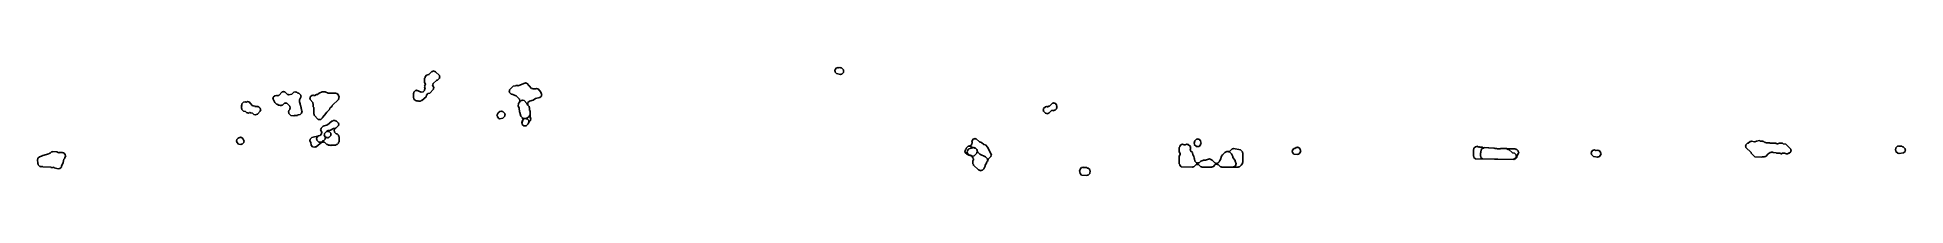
# Model space of a CAD drawing. Header units: millimetres. Extents: x 0 to 6133, y 0 to 355.
import ezdxf

# ---------------------------------------------------------------- set-up
doc = ezdxf.new("R2010")
doc.units = ezdxf.units.MM
doc.layers.add('K', color=7, linetype='Continuous')

msp = doc.modelspace()

# ---------------------------------------------------------------- linework, layer by layer
at = {"layer": 'K'}
for points in [[(1240.8, 245.7), (1235.7, 250.8), (1235.7, 253.6), (1234.3, 255.1), (1234.3, 269.4), (1235.7, 270.9), (1235.7, 273.7), (1240.8, 278.8), (1243.6, 278.8), (1245.1, 280.2), (1259.4, 273.1), (1266.5, 274.5), (1271.4, 279.4), (1271.4, 282.3), (1272.9, 283.7), (1271.4, 290.9), (1272.8, 292.2), (1271.4, 293.7), (1274.3, 299.4), (1271.4, 305.1), (1271.4, 319.4), (1272.9, 320.9), (1272.9, 323.7), (1277.9, 328.8), (1285, 331.6), (1295.1, 341.6), (1297.9, 341.6), (1299.4, 343.1), (1306.6, 340.2), (1320.2, 328), (1320.2, 325.1), (1321.7, 323.7), (1320.2, 322.2), (1320.2, 319.3), (1313.7, 312.9), (1310.9, 312.9), (1298.8, 302.2), (1298.8, 299.3), (1297.4, 297.9), (1301.7, 287.9), (1300.2, 286.5), (1300.2, 283.6), (1288, 270), (1282.3, 268.6), (1277.3, 263.6), (1275.9, 257.9), (1262.3, 245.7), (1259.4, 245.7), (1258, 244.3), (1250.8, 244.3), (1249.4, 245.7), (1248, 244.3), (1240.8, 245.7)], [(2623.6, 334.3), (2618.6, 339.3), (2618.6, 342.2), (2617.1, 343.7), (2618.6, 345.1), (2618.6, 348), (2623.6, 353.1), (2626.5, 353.1), (2628, 354.5), (2629.4, 353.1), (2635.1, 354.5), (2636.6, 353.1), (2639.4, 353.1), (2645.9, 346.6), (2645.9, 343.7), (2647.4, 342.2), (2645.9, 340.8), (2645.9, 337.9), (2640.9, 332.9), (2638, 332.9), (2636.6, 331.4), (2623.6, 334.3)], [(825.7, 206.5), (824.3, 207.9), (825.7, 213.7), (828.6, 216.6), (828.6, 219.4), (830, 220.9), (828.6, 227.9), (819.3, 237.1), (816.5, 237.1), (815.1, 238.5), (813.7, 237.1), (810.9, 237.1), (805.1, 231.4), (802.3, 231.4), (800.9, 230), (797.9, 230), (796.5, 231.4), (795.1, 230), (793.6, 231.4), (790.8, 231.4), (787.9, 234.3), (785.1, 234.3), (780, 239.3), (772.8, 252.3), (774.3, 253.7), (774.3, 256.6), (779.3, 261.6), (785.1, 263.1), (787.9, 261.7), (789.3, 263.1), (792.2, 263.1), (803.6, 274.5), (806.5, 274.5), (808, 276), (809.4, 274.5), (812.3, 274.5), (820.9, 265.9), (823.7, 265.9), (825.1, 264.5), (835.1, 267.3), (842.2, 273.1), (848, 274.5), (849.4, 273.1), (852.3, 273.1), (855.1, 270.2), (858, 270.2), (864.5, 263.7), (864.5, 260.9), (865.9, 259.4), (860.2, 247.9), (860.2, 242.3), (863.1, 235.1), (863.1, 230.9), (864.5, 229.4), (864.5, 225.1), (865.9, 223.7), (865.9, 219.4), (867.3, 218), (867.3, 213.7), (868.8, 212.3), (867.3, 205.1), (862.3, 200), (855.2, 198.6), (853.7, 197.1), (843.7, 197.1), (842.3, 195.7), (832.2, 197.2), (825.7, 203.6), (825.7, 206.5)], [(908.6, 200.8), (907.1, 202.2), (907.1, 223.6), (905.7, 225.1), (905.7, 235.1), (904.3, 236.5), (904.3, 239.4), (895.7, 249.4), (895.7, 252.2), (894.2, 253.7), (895.7, 255.1), (895.7, 258), (900.8, 263.1), (903.6, 263.1), (905.1, 264.5), (906.6, 263.1), (910.8, 263.1), (916.5, 265.9), (919.4, 265.9), (925.1, 270.2), (935.1, 274.5), (945.1, 274.5), (955.1, 270.2), (979.4, 270.2), (980.9, 268.8), (983.7, 268.8), (988.8, 263.7), (988.8, 260.9), (990.2, 259.4), (988.8, 249.3), (967.3, 229.3), (967.3, 227.9), (960.2, 220.8), (958.8, 216.5), (950.2, 207.9), (943, 197.9), (935.9, 190.8), (935.9, 189.3), (930.9, 184.3), (922.2, 184.3), (908.6, 197.9), (908.6, 200.8)], [(908.6, 197.9), (908.6, 200.8), (907.1, 202.2), (907.1, 223.6), (905.7, 225.1), (905.7, 235.1), (904.3, 236.5), (904.3, 239.4), (895.7, 249.4), (895.7, 252.2), (894.2, 253.7), (895.7, 255.1), (895.7, 258), (900.8, 263.1), (903.6, 263.1), (905.1, 264.5), (906.6, 263.1), (910.8, 263.1), (916.5, 265.9), (919.4, 265.9), (925.1, 270.2), (935.1, 274.5), (945.1, 274.5), (955.1, 270.2), (979.4, 270.2), (980.9, 268.8), (983.7, 268.8), (988.8, 263.7), (988.8, 260.9), (990.2, 259.4), (988.8, 249.3), (967.3, 229.3), (967.3, 227.9), (960.2, 220.8), (958.8, 216.5), (950.2, 207.9), (943, 197.9), (935.9, 190.8), (935.9, 189.3), (930.9, 184.3), (922.2, 184.3), (908.6, 197.9)], [(1596.5, 162.9), (1591.4, 167.9), (1591.4, 170.8), (1590, 172.2), (1594.3, 185.1), (1592.9, 186.5), (1592.9, 189.3), (1587.2, 195.1), (1584.3, 206.5), (1582.9, 207.9), (1581.4, 222.2), (1578.6, 227.9), (1580, 236.6), (1582.9, 239.4), (1582.9, 242.3), (1584.3, 243.7), (1582.9, 250.8), (1572.2, 261.4), (1557.9, 267.1), (1555.1, 267.1), (1550, 272.2), (1550, 275.1), (1548.5, 276.5), (1550, 278), (1550, 280.9), (1562.2, 293.1), (1569.3, 294.5), (1570.8, 295.9), (1576.6, 295.9), (1578, 294.5), (1602.3, 304.5), (1603.7, 303.1), (1606.6, 303.1), (1622.3, 285.9), (1625.1, 285.9), (1626.6, 284.5), (1636.5, 284.5), (1639.4, 285.9), (1640.9, 284.5), (1643.7, 284.5), (1653.1, 273.7), (1654.5, 266.6), (1656, 265.1), (1654.5, 263.6), (1654.5, 260.8), (1649.4, 255.7), (1635.1, 252.9), (1628, 247.2), (1615.2, 244.3), (1610.2, 239.3), (1610.2, 236.5), (1608.8, 235.1), (1610.2, 233.7), (1610.2, 230.9), (1614.5, 226.6), (1614.5, 223.7), (1615.9, 222.3), (1615.9, 213.7), (1617.3, 212.3), (1617.3, 192.3), (1620.2, 185.1), (1618.8, 183.6), (1618.8, 180.8), (1613.1, 175.1), (1611.6, 169.3), (1605.1, 162.9), (1596.5, 162.9)], [(1593.6, 188.6), (1587.2, 195.1), (1584.3, 206.5), (1582.9, 207.9), (1581.4, 222.2), (1578.6, 227.9), (1580, 236.6), (1582.9, 240.9), (1587.9, 245.9), (1590.8, 245.9), (1592.2, 247.4), (1598, 245.9), (1607.3, 236.6), (1610.2, 230.9), (1614.5, 226.6), (1614.5, 223.7), (1615.9, 222.3), (1615.9, 213.7), (1617.3, 212.3), (1617.3, 199.3), (1615.9, 197.9), (1615.9, 195.1), (1608, 188.6), (1605.1, 188.6), (1603.7, 187.1), (1593.6, 188.6)], [(706.5, 204.3), (699.3, 205.7), (697.9, 207.1), (692.2, 204.3), (690.8, 205.7), (687.9, 205.7), (683.6, 210), (676.5, 211.4), (671.4, 216.5), (671.4, 219.3), (670, 220.8), (670, 226.6), (671.4, 228), (670, 230.8), (671.4, 232.3), (671.4, 235.1), (676.5, 240.2), (683.7, 241.6), (685.1, 240.2), (690.8, 243.1), (692.3, 241.6), (695.2, 241.6), (705.2, 230.2), (708, 228.8), (715.2, 227.3), (716.6, 225.9), (722.3, 227.4), (723.7, 225.9), (726.6, 225.9), (731.6, 220.9), (731.6, 218), (733.1, 216.6), (731.6, 210.8), (722.3, 201.4), (715.1, 198.6), (710.8, 200), (706.5, 204.3)], [(706.5, 204.3), (699.3, 205.7), (697.9, 207.1), (692.2, 204.3), (690.8, 205.7), (687.9, 205.7), (683.6, 210), (676.5, 211.4), (671.4, 216.5), (671.4, 219.3), (670, 220.8), (670, 226.6), (671.4, 228), (670, 230.8), (671.4, 232.3), (671.4, 235.1), (676.5, 240.2), (683.7, 241.6), (685.1, 240.2), (690.8, 243.1), (692.3, 241.6), (695.2, 241.6), (705.2, 230.2), (708, 228.8), (715.2, 227.3), (716.6, 225.9), (722.3, 227.4), (723.7, 225.9), (726.6, 225.9), (731.6, 220.9), (731.6, 218), (733.1, 216.6), (731.6, 210.8), (722.3, 201.4), (715.1, 198.6), (710.8, 200), (706.5, 204.3)], [(1518.7, 186.4), (1515.1, 187.2), (1510, 192.2), (1510, 195.1), (1508.6, 196.5), (1512.9, 205.2), (1517.9, 210.2), (1523.7, 211.6), (1525.1, 210.2), (1528, 210.2), (1534.5, 203.7), (1534.5, 200.9), (1536, 199.4), (1534.5, 197.9), (1534.5, 195.1), (1528, 188.6), (1518.7, 186.4)], [(1518.7, 186.4), (1515.1, 187.2), (1510, 192.2), (1510, 195.1), (1508.6, 196.5), (1512.9, 205.2), (1517.9, 210.2), (1523.7, 211.6), (1525.1, 210.2), (1528, 210.2), (1534.5, 203.7), (1534.5, 200.9), (1536, 199.4), (1534.5, 197.9), (1534.5, 195.1), (1528, 188.6), (1518.7, 186.4)], [(1515.1, 187.2), (1510, 192.2), (1510, 195.1), (1508.6, 196.5), (1512.9, 205.2), (1517.9, 210.2), (1523.7, 211.6), (1525.1, 210.2), (1528, 210.2), (1534.5, 203.7), (1534.5, 200.9), (1536, 199.4), (1534.5, 197.9), (1534.5, 195.1), (1528, 188.6), (1518.7, 186.4), (1515.1, 187.2)], [(1596.5, 162.9), (1591.4, 167.9), (1590, 173.7), (1592.9, 180.9), (1597.9, 185.9), (1603.7, 187.4), (1605.1, 185.9), (1608, 185.9), (1613.1, 180.9), (1613.1, 178), (1614.5, 176.6), (1611.6, 169.3), (1605.1, 162.9), (1596.5, 162.9)], [(1590, 173.7), (1592.9, 180.9), (1597.9, 185.9), (1603.7, 187.4), (1605.1, 185.9), (1608, 185.9), (1613.1, 180.9), (1613.1, 178), (1614.5, 176.6), (1611.6, 169.3), (1605.1, 162.9), (1596.5, 162.9), (1591.4, 167.9), (1590, 173.7)], [(3309.3, 204.3), (3302.9, 210.8), (3302.9, 213.6), (3301.4, 215.1), (3302.9, 216.6), (3302.9, 219.4), (3309.3, 225.9), (3312.2, 225.9), (3313.7, 227.4), (3315.1, 225.9), (3317.9, 225.9), (3319.3, 227.3), (3322.2, 227.3), (3332.2, 237.3), (3335.1, 237.3), (3336.5, 238.8), (3338, 237.3), (3340.9, 237.3), (3345.9, 232.3), (3345.9, 229.4), (3347.4, 228), (3345.9, 226.5), (3347.4, 223.7), (3345.9, 222.2), (3345.9, 219.3), (3340.9, 214.3), (3338, 214.3), (3336.6, 212.8), (3333.7, 214.3), (3332.3, 212.9), (3329.4, 212.9), (3320.9, 204.3), (3318, 204.3), (3316.6, 202.9), (3309.3, 204.3)], [(3309.3, 204.3), (3302.9, 210.8), (3302.9, 213.6), (3301.4, 215.1), (3302.9, 216.6), (3302.9, 219.4), (3309.3, 225.9), (3312.2, 225.9), (3313.7, 227.4), (3315.1, 225.9), (3317.9, 225.9), (3319.3, 227.3), (3322.2, 227.3), (3332.2, 237.3), (3335.1, 237.3), (3336.5, 238.8), (3338, 237.3), (3340.9, 237.3), (3345.9, 232.3), (3345.9, 229.4), (3347.4, 228), (3345.9, 226.5), (3347.4, 223.7), (3345.9, 222.2), (3345.9, 219.3), (3340.9, 214.3), (3338, 214.3), (3336.6, 212.8), (3333.7, 214.3), (3332.3, 212.9), (3329.4, 212.9), (3320.9, 204.3), (3318, 204.3), (3316.6, 202.9), (3309.3, 204.3)], [(652.8, 113.7), (654.3, 115.1), (654.3, 118), (659.3, 123), (666.6, 125.9), (668, 124.5), (670.9, 124.5), (675.9, 119.4), (678.8, 112.2), (677.3, 110.8), (677.3, 107.9), (672.3, 102.9), (669.4, 102.9), (668, 101.4), (660.8, 102.9), (654.3, 109.3), (654.3, 112.2), (652.8, 113.7)], [(654.3, 112.2), (652.8, 113.7), (654.3, 115.1), (654.3, 118), (659.3, 123), (666.6, 125.9), (668, 124.5), (670.9, 124.5), (675.9, 119.4), (678.8, 112.2), (677.3, 110.8), (677.3, 107.9), (672.3, 102.9), (669.4, 102.9), (668, 101.4), (660.8, 102.9), (654.3, 109.3), (654.3, 112.2)], [(894.3, 113.7), (895.7, 119.4), (900.8, 124.5), (927.9, 131.6), (932.9, 136.6), (932.9, 139.4), (934.3, 140.8), (930, 150.8), (931.4, 152.3), (931.4, 155.1), (937.9, 161.6), (952.2, 165.9), (966.5, 178.8), (969.3, 178.8), (970.8, 180.2), (978, 180.2), (979.4, 178.8), (982.3, 178.8), (988.8, 172.3), (988.8, 169.4), (990.2, 168), (988.8, 166.5), (988.8, 163.6), (975.9, 152.2), (974.5, 146.6), (975.9, 145.1), (975.9, 142.3), (980.9, 137.3), (983.7, 137.3), (988.8, 132.3), (988.8, 129.4), (990.2, 128), (990.2, 110.8), (988.8, 109.3), (988.8, 106.5), (983.7, 101.4), (980.9, 101.4), (979.4, 100), (965.1, 100), (963.7, 98.5), (962.2, 100), (955.1, 100), (953.6, 101.4), (950.8, 101.4), (942.2, 110), (939.3, 110), (938, 111.4), (936.6, 110), (933.7, 110), (915.1, 94.3), (912.3, 94.3), (910.9, 92.9), (903.6, 94.3), (898.6, 99.3), (897.2, 107.9), (894.3, 113.7)], [(897.2, 107.9), (894.3, 113.7), (895.7, 119.4), (900.8, 124.5), (927.9, 131.6), (932.9, 136.6), (932.9, 139.4), (934.3, 140.8), (930, 150.8), (931.4, 152.3), (931.4, 155.1), (937.9, 161.6), (952.2, 165.9), (966.5, 178.8), (969.3, 178.8), (970.8, 180.2), (978, 180.2), (979.4, 178.8), (982.3, 178.8), (988.8, 172.3), (988.8, 169.4), (990.2, 168), (988.8, 166.5), (988.8, 163.6), (975.9, 152.2), (974.5, 146.6), (975.9, 145.1), (975.9, 142.3), (980.9, 137.3), (983.7, 137.3), (988.8, 132.3), (988.8, 129.4), (990.2, 128), (990.2, 110.8), (988.8, 109.3), (988.8, 106.5), (983.7, 101.4), (980.9, 101.4), (979.4, 100), (965.1, 100), (963.7, 98.5), (962.2, 100), (955.1, 100), (953.6, 101.4), (950.8, 101.4), (942.2, 110), (939.3, 110), (938, 111.4), (936.6, 110), (933.7, 110), (915.1, 94.3), (912.3, 94.3), (910.9, 92.9), (903.6, 94.3), (898.6, 99.3), (897.2, 107.9)], [(923.6, 110), (917.1, 116.5), (917.1, 119.3), (915.7, 120.8), (917.1, 122.3), (917.1, 125.1), (922.2, 130.2), (927.9, 131.6), (932.9, 136.6), (932.9, 139.4), (934.3, 140.8), (930, 150.8), (931.4, 152.3), (931.4, 155.1), (937.9, 161.6), (952.2, 165.9), (966.5, 178.8), (969.3, 178.8), (970.8, 180.2), (978, 180.2), (979.4, 178.8), (982.3, 178.8), (988.8, 172.3), (988.8, 169.4), (990.2, 168), (988.8, 166.5), (988.8, 163.6), (979.4, 155.7), (972.3, 154.3), (962.3, 148.6), (955.1, 147.2), (949.4, 144.3), (943.1, 137.9), (943.1, 135.1), (941.7, 133.7), (945.9, 123.7), (944.5, 122.2), (944.5, 119.3), (939.4, 114.3), (936.6, 114.3), (932.3, 110), (923.6, 110)], [(962.9, 130.9), (962.9, 133.7), (964.2, 135.1), (962.9, 136.5), (962.9, 139.3), (957.9, 144.3), (955.1, 144.3), (953.7, 145.7), (952.3, 144.3), (949.4, 144.3), (943.1, 137.9), (943.1, 135.1), (941.7, 133.7), (943.1, 132.3), (943.1, 129.4), (948, 124.5), (950.9, 124.5), (952.2, 123.1), (953.6, 124.5), (956.5, 124.5), (962.9, 130.9)], [(956.5, 124.5), (962.9, 130.9), (962.9, 133.7), (964.2, 135.1), (962.9, 136.5), (962.9, 139.3), (957.9, 144.3), (955.1, 144.3), (953.7, 145.7), (952.3, 144.3), (949.4, 144.3), (943.1, 137.9), (943.1, 135.1), (941.7, 133.7), (943.1, 132.3), (943.1, 129.4), (948, 124.5), (950.9, 124.5), (952.2, 123.1), (953.6, 124.5), (956.5, 124.5)], [(68.7, 22.1), (55.1, 25.7), (53.6, 27.1), (46.5, 25.7), (45.1, 27.1), (17.9, 28.6), (16.5, 30), (13.7, 30), (12.2, 28.5), (10.8, 30), (7.9, 30), (2.9, 35.1), (2.9, 37.9), (1.4, 39.3), (0, 52.3), (1.4, 53.7), (1.4, 56.6), (6.5, 61.6), (13.6, 63.1), (17.9, 65.9), (37.9, 71.6), (39.3, 73.1), (42.2, 73.1), (46.5, 77.3), (49.3, 77.3), (50.8, 78.8), (63.7, 77.3), (70.8, 74.5), (72.2, 75.9), (82.3, 75.9), (83.7, 74.5), (86.6, 74.5), (91.6, 69.4), (91.6, 66.6), (93.1, 65.1), (90.2, 59.4), (90.2, 56.5), (87.3, 53.6), (84.5, 42.2), (78.8, 30.8), (78.8, 27.9), (73.7, 22.9), (68.7, 22.1)], [(68.7, 22.1), (55.1, 25.7), (53.6, 27.1), (46.5, 25.7), (45.1, 27.1), (17.9, 28.6), (16.5, 30), (13.7, 30), (12.2, 28.5), (10.8, 30), (7.9, 30), (2.9, 35.1), (2.9, 37.9), (1.4, 39.3), (0, 52.3), (1.4, 53.7), (1.4, 56.6), (6.5, 61.6), (13.6, 63.1), (17.9, 65.9), (37.9, 71.6), (39.3, 73.1), (42.2, 73.1), (46.5, 77.3), (49.3, 77.3), (50.8, 78.8), (63.7, 77.3), (70.8, 74.5), (72.2, 75.9), (82.3, 75.9), (83.7, 74.5), (86.6, 74.5), (91.6, 69.4), (91.6, 66.6), (93.1, 65.1), (90.2, 59.4), (90.2, 56.5), (87.3, 53.6), (84.5, 42.2), (78.8, 30.8), (78.8, 27.9), (73.7, 22.9), (68.7, 22.1)], [(3089.3, 18.6), (3072.9, 33.6), (3072.9, 36.5), (3071.4, 37.9), (3071.4, 49.4), (3072.9, 50.9), (3072.9, 55.1), (3071.4, 56.5), (3071.4, 59.3), (3065.1, 65.7), (3050.8, 70), (3045.7, 75.1), (3045.7, 77.9), (3044.2, 79.4), (3045.7, 80.9), (3045.7, 83.7), (3048.6, 86.6), (3048.6, 89.4), (3055.1, 95.9), (3062.2, 97.3), (3067.2, 102.3), (3068.6, 109.4), (3067.1, 110.8), (3068.6, 112.3), (3068.6, 115.1), (3073.6, 120.2), (3076.5, 120.2), (3078, 121.7), (3079.4, 120.2), (3082.3, 120.2), (3092.3, 110.2), (3099.4, 108.8), (3106.6, 101.6), (3112.3, 100.2), (3120.2, 92.3), (3131.7, 66.5), (3130.2, 65.1), (3130.2, 62.2), (3121.6, 53.6), (3120.2, 47.9), (3115.9, 43.6), (3115.9, 40.8), (3111.6, 33.6), (3111.6, 30.8), (3107.3, 22.2), (3102.3, 17.1), (3099.4, 17.1), (3098, 15.7), (3089.3, 18.6)], [(3089.3, 18.6), (3072.9, 33.6), (3072.9, 36.5), (3071.4, 37.9), (3071.4, 49.4), (3072.9, 50.9), (3072.9, 55.1), (3071.4, 56.5), (3071.4, 59.3), (3065.1, 65.7), (3053.6, 68.6), (3045.7, 75.1), (3045.7, 77.9), (3044.2, 79.4), (3045.7, 80.9), (3045.7, 83.7), (3048.6, 86.6), (3048.6, 89.4), (3055.1, 95.9), (3057.9, 95.9), (3059.4, 97.4), (3068, 93.1), (3079.4, 90.2), (3084.5, 85.2), (3085.9, 78), (3093.7, 70.2), (3112.3, 61.6), (3118.8, 55.1), (3118.8, 52.3), (3120.2, 50.8), (3118.8, 49.3), (3118.8, 46.5), (3115.9, 43.6), (3115.9, 40.8), (3111.6, 33.6), (3111.6, 30.8), (3107.3, 22.2), (3102.3, 17.1), (3099.4, 17.1), (3098, 15.7), (3089.3, 18.6)], [(3070.1, 63.6), (3057.9, 67.2), (3052.9, 72.2), (3051.4, 78), (3052.9, 79.4), (3052.9, 82.3), (3057.9, 87.3), (3075.1, 91.6), (3076.6, 90.2), (3079.4, 90.2), (3084.5, 85.2), (3085.9, 77.9), (3084.5, 76.5), (3084.5, 73.6), (3075.2, 64.3), (3070.1, 63.6)], [(3750, 33.6), (3750, 36.5), (3748.6, 37.9), (3748.6, 63.7), (3751.4, 69.4), (3751.4, 72.2), (3748.6, 77.9), (3748.6, 92.3), (3750, 93.7), (3750, 96.6), (3755.1, 101.6), (3757.9, 101.6), (3759.4, 103.1), (3765.1, 100.2), (3767.9, 100.2), (3773.7, 103.1), (3775.1, 101.6), (3778, 101.6), (3785.9, 95.1), (3784.5, 92.3), (3785.9, 90.9), (3785.9, 87.9), (3784.5, 85.1), (3785.9, 83.7), (3785.9, 80.9), (3791.6, 75.2), (3793.1, 68), (3795.9, 63.7), (3797.3, 56.6), (3798.8, 55.2), (3800.2, 46.6), (3805.1, 41.6), (3808, 41.6), (3809.4, 40.2), (3810.8, 41.6), (3813.6, 41.6), (3819.3, 47.3), (3826.5, 48.8), (3827.9, 50.2), (3835.1, 50.2), (3840.8, 53.1), (3848, 54.5), (3856.6, 50.2), (3866.6, 40.2), (3869.4, 40.2), (3870.8, 38.8), (3872.2, 40.2), (3875.1, 40.2), (3880, 45.2), (3881.4, 49.4), (3884.3, 52.3), (3887.2, 63.7), (3897.9, 75.9), (3905.1, 78.8), (3915.1, 80.2), (3922.2, 87.3), (3925.1, 87.3), (3926.5, 88.8), (3949.4, 84.5), (3955.9, 78), (3955.9, 75.1), (3957.3, 73.7), (3957.3, 43.6), (3955.9, 42.2), (3955.9, 39.4), (3951.6, 33.6), (3946.6, 28.6), (3943.7, 28.6), (3942.3, 27.1), (3887.9, 27.1), (3886.5, 28.6), (3883.6, 28.6), (3876.5, 35.7), (3873.6, 35.7), (3872.2, 37.1), (3866.6, 35.7), (3859.4, 28.6), (3856.6, 28.6), (3855.1, 27.1), (3823.6, 27.1), (3822.2, 28.6), (3819.3, 28.6), (3812.2, 35.7), (3809.3, 35.7), (3808, 37.1), (3806.6, 35.7), (3803.7, 35.7), (3796.6, 28.6), (3793.7, 28.6), (3792.3, 27.1), (3755.1, 28.6), (3750, 33.6)], [(3750, 33.6), (3750, 36.5), (3748.6, 37.9), (3748.6, 63.7), (3751.4, 69.4), (3751.4, 72.2), (3748.6, 77.9), (3748.6, 92.3), (3750, 93.7), (3750, 96.6), (3755.1, 101.6), (3757.9, 101.6), (3759.4, 103.1), (3765.1, 100.2), (3767.9, 100.2), (3773.7, 103.1), (3775.1, 101.6), (3778, 101.6), (3785.9, 95.1), (3784.5, 92.3), (3785.9, 90.9), (3785.9, 87.9), (3784.5, 85.1), (3785.9, 83.7), (3785.9, 80.9), (3791.6, 75.2), (3793.1, 68), (3795.9, 63.7), (3797.3, 56.6), (3798.8, 55.2), (3800.2, 46.6), (3805.1, 41.6), (3808, 41.6), (3809.4, 40.2), (3810.8, 41.6), (3813.6, 41.6), (3819.3, 47.3), (3826.5, 48.8), (3827.9, 50.2), (3835.1, 50.2), (3840.8, 53.1), (3848, 54.5), (3856.6, 50.2), (3866.6, 40.2), (3869.4, 40.2), (3870.8, 38.8), (3872.2, 40.2), (3875.1, 40.2), (3880, 45.2), (3881.4, 49.4), (3884.3, 52.3), (3887.2, 63.7), (3890, 68), (3897.9, 75.9), (3905.1, 78.8), (3909.4, 78.8), (3910.9, 77.3), (3913.7, 77.3), (3920.2, 70.9), (3924.5, 62.3), (3924.5, 59.4), (3931.6, 49.4), (3931.6, 46.6), (3935.9, 37.9), (3934.5, 36.5), (3934.5, 33.6), (3929.4, 28.6), (3926.6, 28.6), (3925.1, 27.1), (3887.9, 27.1), (3886.5, 28.6), (3883.6, 28.6), (3876.5, 35.7), (3873.6, 35.7), (3872.2, 37.1), (3866.6, 35.7), (3859.4, 28.6), (3856.6, 28.6), (3855.1, 27.1), (3823.6, 27.1), (3822.2, 28.6), (3819.3, 28.6), (3812.2, 35.7), (3809.3, 35.7), (3808, 37.1), (3806.6, 35.7), (3803.7, 35.7), (3796.6, 28.6), (3793.7, 28.6), (3792.3, 27.1), (3755.1, 28.6), (3750, 33.6)], [(3797.1, 102.2), (3798.6, 105.1), (3797.1, 106.5), (3800, 113.7), (3805.1, 118.8), (3807.9, 118.8), (3809.4, 120.2), (3810.9, 118.8), (3813.7, 118.8), (3818.8, 113.7), (3820.2, 105.1), (3818.8, 103.6), (3818.8, 100.8), (3813.7, 95.7), (3805.1, 95.7), (3797.1, 102.2)], [(3797.1, 102.2), (3798.6, 105.1), (3797.1, 106.5), (3800, 113.7), (3805.1, 118.8), (3807.9, 118.8), (3809.4, 120.2), (3810.9, 118.8), (3813.7, 118.8), (3818.8, 113.7), (3820.2, 105.1), (3818.8, 103.6), (3818.8, 100.8), (3813.7, 95.7), (3805.1, 95.7), (3797.1, 102.2)], [(4120, 75.1), (4120, 77.9), (4118.5, 79.4), (4120, 80.9), (4120, 83.7), (4125.1, 88.8), (4127.9, 88.8), (4132.2, 91.6), (4135.1, 91.6), (4136.5, 93.1), (4138, 91.6), (4140.9, 91.6), (4145.9, 86.6), (4145.9, 83.7), (4147.4, 82.3), (4145.9, 75.1), (4140.9, 70), (4138, 70), (4136.6, 68.6), (4125.1, 70), (4120, 75.1)], [(4125.1, 70), (4120, 75.1), (4120, 77.9), (4118.5, 79.4), (4120, 80.9), (4120, 83.7), (4125.1, 88.8), (4127.9, 88.8), (4132.2, 91.6), (4135.1, 91.6), (4136.5, 93.1), (4138, 91.6), (4140.9, 91.6), (4145.9, 86.6), (4145.9, 83.7), (4147.4, 82.3), (4145.9, 75.1), (4140.9, 70), (4138, 70), (4136.6, 68.6), (4125.1, 70)], [(4120, 77.9), (4118.5, 79.4), (4120, 80.9), (4120, 83.7), (4125.1, 88.8), (4127.9, 88.8), (4132.2, 91.6), (4135.1, 91.6), (4136.5, 93.1), (4138, 91.6), (4140.9, 91.6), (4145.9, 86.6), (4145.9, 83.7), (4147.4, 82.3), (4145.9, 75.1), (4140.9, 70), (4138, 70), (4136.6, 68.6), (4125.1, 70), (4120, 75.1), (4120, 77.9)], [(4720.8, 54.3), (4715.7, 59.3), (4715.7, 62.2), (4714.3, 63.6), (4714.3, 85.1), (4715.7, 86.6), (4715.7, 89.4), (4720.8, 94.5), (4723.6, 94.5), (4725.1, 95.9), (4732.2, 93.1), (4733.7, 94.5), (4735.1, 93.1), (4743.7, 93.1), (4745.1, 91.6), (4780.9, 90.2), (4782.2, 88.8), (4783.7, 90.2), (4785.1, 88.8), (4790.9, 88.8), (4792.3, 87.3), (4802.2, 87.3), (4803.6, 88.8), (4822.3, 88.8), (4823.7, 87.3), (4852.3, 87.3), (4853.7, 85.9), (4856.6, 85.9), (4861.6, 80.9), (4861.6, 78), (4863.1, 76.6), (4857.3, 62.2), (4857.3, 59.3), (4852.3, 54.3), (4849.4, 54.3), (4848, 52.9), (4720.8, 54.3)], [(4720.8, 54.3), (4715.7, 59.3), (4715.7, 62.2), (4714.3, 63.6), (4714.3, 85.1), (4715.7, 86.6), (4715.7, 89.4), (4720.8, 94.5), (4723.6, 94.5), (4725.1, 95.9), (4732.2, 93.1), (4733.7, 94.5), (4735.1, 93.1), (4743.7, 93.1), (4745.1, 91.6), (4780.9, 90.2), (4782.2, 88.8), (4783.7, 90.2), (4785.1, 88.8), (4790.9, 88.8), (4792.3, 87.3), (4802.2, 87.3), (4803.6, 88.8), (4822.3, 88.8), (4828, 85.9), (4830.9, 85.9), (4842.3, 74.5), (4849.4, 73.1), (4854.5, 68), (4854.5, 65.1), (4856, 63.7), (4854.5, 62.2), (4854.5, 59.3), (4849.4, 54.3), (4846.6, 54.3), (4845.1, 52.9), (4720.8, 54.3)], [(4743.6, 54.3), (4738.6, 59.3), (4738.6, 62.2), (4737.1, 63.6), (4737.1, 73.7), (4738.6, 75.2), (4740, 85.2), (4745.1, 90.2), (4747.9, 90.2), (4749.4, 91.6), (4780.9, 90.2), (4782.2, 88.8), (4783.7, 90.2), (4785.1, 88.8), (4790.9, 88.8), (4792.3, 87.3), (4802.2, 87.3), (4803.6, 88.8), (4822.3, 88.8), (4828, 85.9), (4830.9, 85.9), (4842.3, 74.5), (4849.4, 73.1), (4854.5, 68), (4854.5, 65.1), (4856, 63.7), (4854.5, 62.2), (4854.5, 59.3), (4849.4, 54.3), (4846.6, 54.3), (4845.1, 52.9), (4743.6, 54.3)], [(5107.9, 62.9), (5101.4, 69.3), (5101.4, 72.2), (5100, 73.7), (5101.4, 75.1), (5101.4, 78), (5106.5, 83.1), (5109.3, 83.1), (5110.8, 84.5), (5116.5, 81.6), (5122.3, 83.1), (5123.7, 81.6), (5126.6, 81.6), (5131.6, 76.6), (5131.6, 73.7), (5133.1, 72.3), (5131.6, 66.5), (5126.6, 61.4), (5123.7, 61.4), (5122.3, 60), (5107.9, 62.9)], [(5107.9, 62.9), (5101.4, 69.3), (5101.4, 72.2), (5100, 73.7), (5101.4, 75.1), (5101.4, 78), (5106.5, 83.1), (5109.3, 83.1), (5110.8, 84.5), (5116.5, 81.6), (5122.3, 83.1), (5123.7, 81.6), (5126.6, 81.6), (5131.6, 76.6), (5131.6, 73.7), (5133.1, 72.3), (5131.6, 66.5), (5126.6, 61.4), (5123.7, 61.4), (5122.3, 60), (5107.9, 62.9)], [(5107.9, 62.9), (5101.4, 69.3), (5101.4, 72.2), (5100, 73.7), (5101.4, 75.1), (5101.4, 78), (5106.5, 83.1), (5109.3, 83.1), (5110.8, 84.5), (5116.5, 81.6), (5122.3, 83.1), (5123.7, 81.6), (5126.6, 81.6), (5131.6, 76.6), (5131.6, 73.7), (5133.1, 72.3), (5131.6, 66.5), (5126.6, 61.4), (5123.7, 61.4), (5122.3, 60), (5107.9, 62.9)], [(5637.9, 61.4), (5625.7, 73.6), (5625.7, 75.1), (5608.6, 92.2), (5608.6, 95.1), (5607.1, 96.5), (5608.6, 98), (5608.6, 100.9), (5613.6, 105.9), (5616.5, 105.9), (5622.2, 111.6), (5625.1, 111.6), (5626.5, 113.1), (5638, 110.2), (5643.6, 113.1), (5653.7, 114.5), (5655.1, 113.1), (5663.7, 113.1), (5665.1, 111.6), (5668, 111.6), (5670.9, 108.8), (5673.7, 108.8), (5675.1, 107.3), (5686.6, 107.3), (5688, 105.9), (5708, 105.9), (5709.4, 104.5), (5715.1, 104.5), (5716.5, 105.9), (5729.4, 105.9), (5730.9, 104.5), (5739.4, 103.1), (5755.9, 86.6), (5755.9, 83.7), (5757.4, 82.2), (5755.9, 80.8), (5755.9, 77.9), (5750.9, 72.9), (5748, 72.9), (5746.6, 71.4), (5739.3, 71.4), (5737.9, 72.9), (5728, 72.9), (5726.6, 71.4), (5723.6, 71.4), (5722.2, 72.9), (5709.3, 72.9), (5707.9, 74.3), (5697.9, 75.7), (5696.5, 77.1), (5692.3, 77.1), (5690.9, 75.7), (5688, 75.7), (5682.3, 71.5), (5673.7, 62.9), (5670.9, 62.9), (5669.4, 61.4), (5662.3, 61.4), (5660.9, 60), (5637.9, 61.4)], [(5637.9, 61.4), (5625.7, 73.6), (5625.7, 75.1), (5608.6, 92.2), (5608.6, 95.1), (5607.1, 96.5), (5608.6, 98), (5608.6, 100.9), (5613.6, 105.9), (5616.5, 105.9), (5622.2, 111.6), (5625.1, 111.6), (5626.5, 113.1), (5638, 110.2), (5643.6, 113.1), (5653.7, 114.5), (5655.1, 113.1), (5663.7, 113.1), (5665.1, 111.6), (5668, 111.6), (5670.9, 108.8), (5673.7, 108.8), (5675.1, 107.3), (5686.6, 107.3), (5688, 105.9), (5708, 105.9), (5709.4, 104.5), (5715.1, 104.5), (5716.5, 105.9), (5729.4, 105.9), (5730.9, 104.5), (5739.4, 103.1), (5755.9, 86.6), (5755.9, 83.7), (5757.4, 82.2), (5755.9, 80.8), (5755.9, 77.9), (5750.9, 72.9), (5748, 72.9), (5746.6, 71.4), (5739.3, 71.4), (5737.9, 72.9), (5728, 72.9), (5726.6, 71.4), (5723.6, 71.4), (5722.2, 72.9), (5709.3, 72.9), (5707.9, 74.3), (5697.9, 75.7), (5696.5, 77.1), (5692.3, 77.1), (5690.9, 75.7), (5688, 75.7), (5682.3, 71.5), (5673.7, 62.9), (5670.9, 62.9), (5669.4, 61.4), (5662.3, 61.4), (5660.9, 60), (5637.9, 61.4)], [(5625.7, 73.6), (5625.7, 75.1), (5608.6, 92.2), (5608.6, 95.1), (5607.1, 96.5), (5608.6, 98), (5608.6, 100.9), (5613.6, 105.9), (5616.5, 105.9), (5622.2, 111.6), (5625.1, 111.6), (5626.5, 113.1), (5638, 110.2), (5643.6, 113.1), (5653.7, 114.5), (5655.1, 113.1), (5663.7, 113.1), (5665.1, 111.6), (5668, 111.6), (5670.9, 108.8), (5673.7, 108.8), (5675.1, 107.3), (5686.6, 107.3), (5688, 105.9), (5708, 105.9), (5709.4, 104.5), (5715.1, 104.5), (5716.5, 105.9), (5729.4, 105.9), (5730.9, 104.5), (5739.4, 103.1), (5755.9, 86.6), (5755.9, 83.7), (5757.4, 82.2), (5755.9, 80.8), (5755.9, 77.9), (5750.9, 72.9), (5748, 72.9), (5746.6, 71.4), (5739.3, 71.4), (5737.9, 72.9), (5728, 72.9), (5726.6, 71.4), (5723.6, 71.4), (5722.2, 72.9), (5709.3, 72.9), (5707.9, 74.3), (5697.9, 75.7), (5696.5, 77.1), (5692.3, 77.1), (5690.9, 75.7), (5688, 75.7), (5682.3, 71.5), (5673.7, 62.9), (5670.9, 62.9), (5669.4, 61.4), (5662.3, 61.4), (5660.9, 60), (5637.9, 61.4), (5625.7, 73.6)], [(6111.5, 72.1), (6107.9, 72.9), (6101.4, 79.3), (6100, 86.6), (6101.4, 88), (6101.4, 90.9), (6106.5, 95.9), (6109.3, 95.9), (6110.8, 97.4), (6112.3, 95.9), (6120.9, 95.9), (6122.3, 94.5), (6125.1, 94.5), (6131.6, 88), (6131.6, 85.1), (6133.1, 83.7), (6131.6, 82.2), (6131.6, 79.3), (6126.6, 74.3), (6111.5, 72.1)], [(6111.5, 72.1), (6107.9, 72.9), (6101.4, 79.3), (6100, 86.6), (6101.4, 88), (6101.4, 90.9), (6106.5, 95.9), (6109.3, 95.9), (6110.8, 97.4), (6112.3, 95.9), (6120.9, 95.9), (6122.3, 94.5), (6125.1, 94.5), (6131.6, 88), (6131.6, 85.1), (6133.1, 83.7), (6131.6, 82.2), (6131.6, 79.3), (6126.6, 74.3), (6111.5, 72.1)], [(6107.9, 72.9), (6101.4, 79.3), (6100, 86.6), (6101.4, 88), (6101.4, 90.9), (6106.5, 95.9), (6109.3, 95.9), (6110.8, 97.4), (6112.3, 95.9), (6120.9, 95.9), (6122.3, 94.5), (6125.1, 94.5), (6131.6, 88), (6131.6, 85.1), (6133.1, 83.7), (6131.6, 82.2), (6131.6, 79.3), (6126.6, 74.3), (6111.5, 72.1), (6107.9, 72.9)], [(3427.9, 1.4), (3422.9, 6.5), (3421.4, 16.6), (3422.9, 18), (3422.9, 20.9), (3427.9, 25.9), (3430.8, 25.9), (3432.2, 27.4), (3433.7, 25.9), (3445.1, 25.9), (3446.6, 24.5), (3449.4, 24.5), (3454.5, 19.4), (3454.5, 16.6), (3455.9, 15.1), (3454.5, 6.5), (3449.4, 1.4), (3446.6, 1.4), (3445.1, 0), (3427.9, 1.4)], [(3427.9, 1.4), (3422.9, 6.5), (3421.4, 16.6), (3422.9, 18), (3422.9, 20.9), (3427.9, 25.9), (3430.8, 25.9), (3432.2, 27.4), (3433.7, 25.9), (3445.1, 25.9), (3446.6, 24.5), (3449.4, 24.5), (3454.5, 19.4), (3454.5, 16.6), (3455.9, 15.1), (3454.5, 6.5), (3449.4, 1.4), (3446.6, 1.4), (3445.1, 0), (3427.9, 1.4)], [(3427.9, 1.4), (3422.9, 6.5), (3421.4, 16.6), (3422.9, 18), (3422.9, 20.9), (3427.9, 25.9), (3430.8, 25.9), (3432.2, 27.4), (3433.7, 25.9), (3445.1, 25.9), (3446.6, 24.5), (3449.4, 24.5), (3454.5, 19.4), (3454.5, 16.6), (3455.9, 15.1), (3454.5, 6.5), (3449.4, 1.4), (3446.6, 1.4), (3445.1, 0), (3427.9, 1.4)]]:
    msp.add_lwpolyline(points, close=True, dxfattribs=at)

doc.saveas('drawing.dxf')
